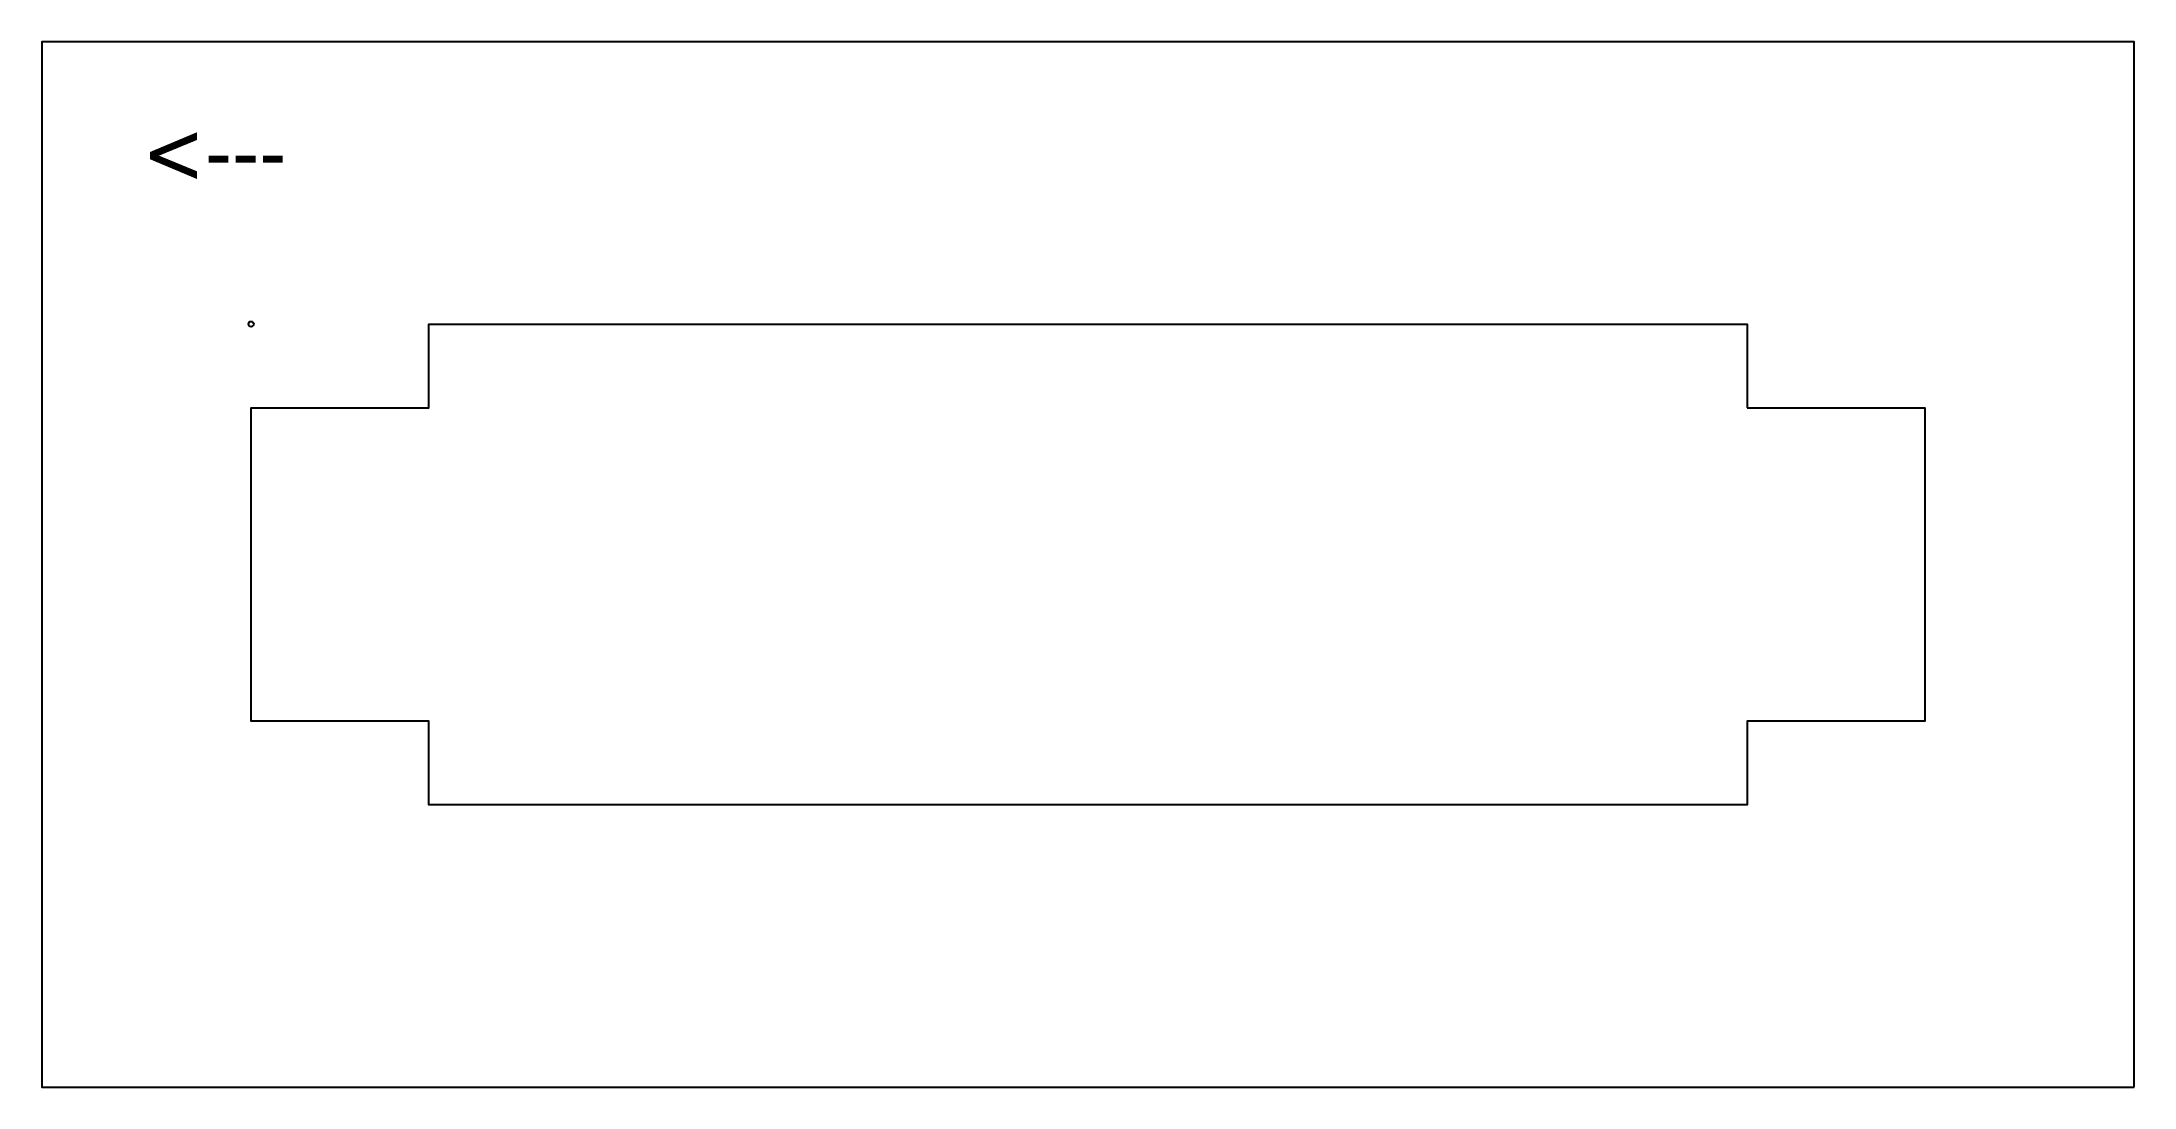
# Model space of a CAD drawing. Header units: millimetres. Extents: x -100 to 100, y -50 to 50.
import ezdxf

# ---------------------------------------------------------------- set-up
doc = ezdxf.new("R2010")
doc.units = ezdxf.units.MM
doc.styles.add('Sketch Text (ANSI) - 3DA', font='tahoma.ttf')

msp = doc.modelspace()

# ---------------------------------------------------------------- linework, layer by layer
for p, q in [((-63, 23), (63, 23)), ((-80, -15), (-80, 15))]:
    msp.add_line(p, q)
for points in [[(100, -50), (100, 50), (-100, 50), (-100, -50)], [(63, 15), (80, 15), (80, -15), (63, -15), (63, -23), (-63, -23), (-63, -15), (-80, -15), (-80, 15), (-63, 15), (-63, 23), (63, 23)]]:
    msp.add_lwpolyline(points, close=True)
msp.add_circle((-80, 23), 0.25)

# ---------------------------------------------------------------- texts
at = {"color": 7, "insert": (-90.44, 42.59), "char_height": 6.1, "width": 18.18, "attachment_point": 1, "style": 'Sketch Text (ANSI) - 3DA'}
msp.add_mtext('\\fTahoma|b0|i0;\\H6.1000;<---', dxfattribs=at)

doc.saveas('drawing.dxf')
